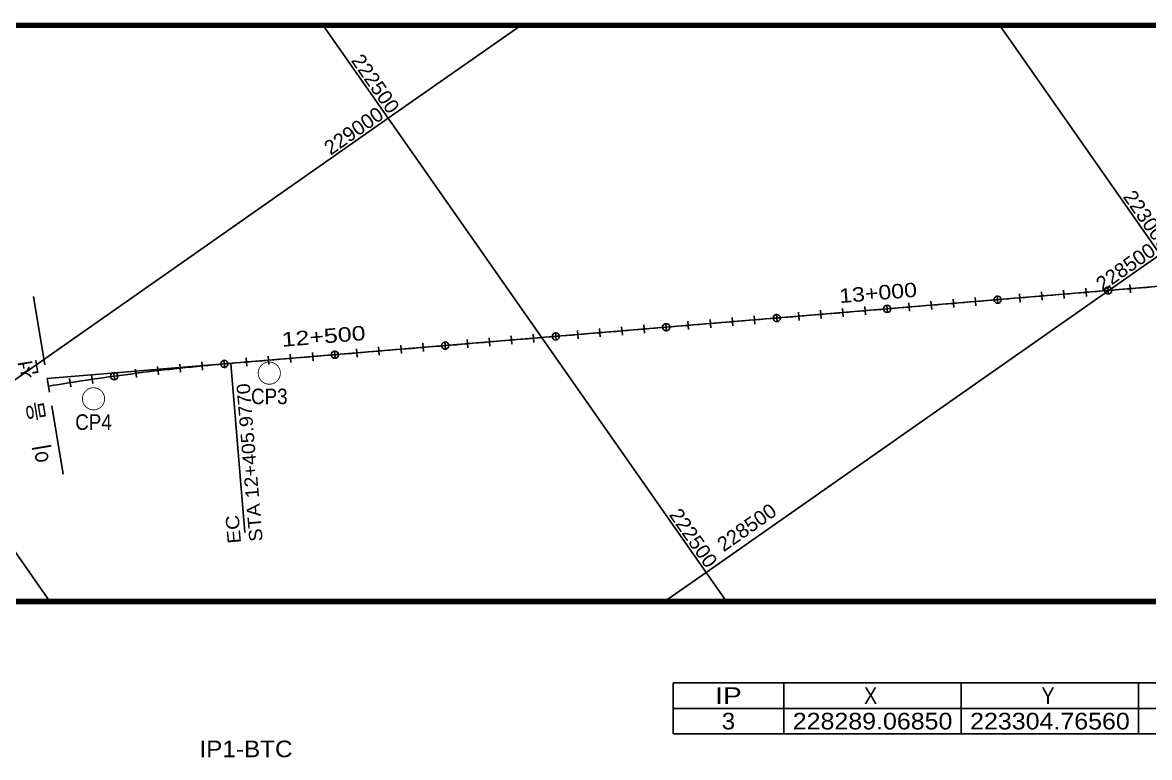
# Model space of a CAD drawing. Extents: x 225142 to 225983, y 224653 to 225247.
# Drawn here: x 225595 to 225798.3, y 224838.7 to 224971.3 of the extents above; entities that cross this region are included whole.
import ezdxf
from ezdxf.enums import TextEntityAlignment as Align

# ---------------------------------------------------------------- set-up
doc = ezdxf.new("R2010")
doc.units = 0
doc.header["$LTSCALE"] = 10
doc.header["$MEASUREMENT"] = 0
doc.linetypes.add('A-CENTR01', pattern=[2, 1.25, -0.25, 0.25, -0.25])
doc.layers.get('0').update_dxf_attribs({"linetype": 'CONTINUOUS'})
for name, color, linetype in [('CA-ALGN-CNTL', 2, 'CONTINUOUS'), ('CA-ALGN-IPLN', 1, 'CONTINUOUS'), ('CA-ALGN-STSM', 2, 'CONTINUOUS'), ('CA-ALGN-SUBL', 1, 'CONTINUOUS'), ('CA-ALGN-SUBT', 2, 'CONTINUOUS'), ('CA-ALGN-TEXT', 3, 'CONTINUOUS'), ('CA-LEAT', 3, 'CONTINUOUS'), ('CA-MACL', 7, 'A-CENTR01'), ('CA-MACT', 7, 'CONTINUOUS'), ('CA-TABL-LIN1', 4, 'CONTINUOUS'), ('CA-TABL-LIN2', 1, 'CONTINUOUS'), ('CA-TABL-TEX1', 6, 'CONTINUOUS'), ('CA-TABL-TEX2', 3, 'CONTINUOUS'), ('CV-GRID-BORD', 4, 'CONTINUOUS'), ('CV-GRID-LINE', 1, 'CONTINUOUS'), ('CV-GRID-TEXT', 4, 'CONTINUOUS'), ('CV-SURV-SYMB', 3, 'CONTINUOUS'), ('CV-SURV-TEXT', 3, 'CONTINUOUS')]:
    doc.layers.add(name, color=color, linetype=linetype)
doc.styles.add('GTXT', font='Dotum.ttf')
doc.styles.get("Standard").update_dxf_attribs({"font": 'Dotum.ttf'})

# ---------------------------------------------------------------- blocks, each defined once
blk = doc.blocks.new('CVSVCPM')
at = {"const_width": 0.15}
blk.add_lwpolyline([(0, 2, -1), (0, -2, -1), (0, 2)], format="xyb", dxfattribs=at)
at = {"style": 'GTXT', "flags": 1}
blk.add_attdef('NO', text='', height=2.5, dxfattribs=at).set_placement((0, 4.76), align=Align.MIDDLE)
blk = doc.blocks.new('CASTAMS')
blk.add_line((0, -1.5), (0, 1.5))
at = {"style": 'GTXT', "flags": 1}
for tag, p in [('STA_DST', (0, -3.62)), ('XSEC_DAT', (0, -6.85))]:
    blk.add_attdef(tag, text='', height=2.5, dxfattribs=at).set_placement(p, align=Align.MIDDLE)
blk = doc.blocks.new('CASTAMM')
blk.add_line((0, -1.5), (0, 1.5))
blk.add_circle((0, 0), 1.3)
at = {"style": 'GTXT', "flags": 1}
for tag, p in [('STA_DST', (0, -3.62)), ('XSEC_DAT', (0, -6.85))]:
    blk.add_attdef(tag, text='', height=2.5, dxfattribs=at).set_placement(p, align=Align.MIDDLE)

msp = doc.modelspace()

# ---------------------------------------------------------------- linework, layer by layer
at = {"layer": 'CA-ALGN-CNTL'}
msp.add_lwpolyline([(225599.65, 224905.68), (225600.64, 224905.84), (225601.63, 224906), (225602.61, 224906.16), (225603.6, 224906.32), (225604.59, 224906.47), (225605.58, 224906.62), (225606.57, 224906.77), (225607.55, 224906.92), (225608.54, 224907.06), (225609.53, 224907.2), (225610.52, 224907.34), (225611.52, 224907.48), (225612.51, 224907.61), (225613.5, 224907.74), (225614.49, 224907.87), (225615.48, 224908), (225616.47, 224908.12), (225617.47, 224908.25), (225618.46, 224908.37), (225619.45, 224908.48), (225620.45, 224908.6), (225621.44, 224908.71), (225622.43, 224908.82), (225623.43, 224908.92), (225624.42, 224909.03), (225625.42, 224909.13), (225626.41, 224909.23), (225627.41, 224909.33), (225628.4, 224909.42), (225629.4, 224909.51), (225630.39, 224909.6), (225631.39, 224909.69), (225632.39, 224909.77), (225632.58, 224909.79), (225633.38, 224909.86), (225634.38, 224909.94), (225635.38, 224910.02), (225636.37, 224910.1), (225637.37, 224910.19), (225638.37, 224910.27), (225639.36, 224910.35), (225640.36, 224910.44), (225641.36, 224910.52), (225642.35, 224910.6), (225643.35, 224910.68), (225644.35, 224910.77), (225645.34, 224910.85), (225646.34, 224910.93), (225647.34, 224911.01), (225648.33, 224911.1), (225649.33, 224911.18), (225650.33, 224911.26), (225651.32, 224911.35), (225652.32, 224911.43), (225653.31, 224911.51), (225654.31, 224911.59), (225655.31, 224911.68), (225656.3, 224911.76), (225657.3, 224911.84), (225658.3, 224911.92), (225659.29, 224912.01), (225660.29, 224912.09), (225661.29, 224912.17), (225662.28, 224912.26), (225663.28, 224912.34), (225664.28, 224912.42), (225665.27, 224912.5), (225666.27, 224912.59), (225667.27, 224912.67), (225668.26, 224912.75), (225669.26, 224912.83), (225670.26, 224912.92), (225671.25, 224913), (225672.25, 224913.08), (225673.25, 224913.16), (225674.24, 224913.25), (225675.24, 224913.33), (225676.24, 224913.41), (225677.23, 224913.5), (225678.23, 224913.58), (225679.23, 224913.66), (225680.22, 224913.74), (225681.22, 224913.83), (225682.22, 224913.91), (225683.21, 224913.99), (225684.21, 224914.07), (225685.21, 224914.16), (225686.2, 224914.24), (225687.2, 224914.32), (225688.19, 224914.41), (225689.19, 224914.49), (225690.19, 224914.57), (225691.18, 224914.65), (225692.18, 224914.74), (225693.18, 224914.82), (225694.17, 224914.9), (225695.17, 224914.98), (225696.17, 224915.07), (225697.16, 224915.15), (225698.16, 224915.23), (225699.16, 224915.32), (225700.15, 224915.4), (225701.15, 224915.48), (225701.55, 224915.51), (225702.15, 224915.56), (225703.14, 224915.65), (225704.14, 224915.73), (225705.14, 224915.81), (225706.13, 224915.89), (225707.13, 224915.98), (225708.13, 224916.06), (225709.12, 224916.14), (225710.12, 224916.23), (225711.12, 224916.31), (225712.11, 224916.39), (225713.11, 224916.47), (225714.11, 224916.56), (225715.1, 224916.64), (225716.1, 224916.72), (225717.1, 224916.8), (225717.69, 224916.85), (225718.09, 224916.89), (225719.09, 224916.97), (225720.09, 224917.05), (225721.08, 224917.14), (225722.08, 224917.22), (225723.07, 224917.3), (225724.07, 224917.38), (225725.07, 224917.47), (225726.06, 224917.55), (225727.06, 224917.63), (225728.06, 224917.71), (225729.05, 224917.8), (225730.05, 224917.88), (225731.05, 224917.96), (225732.04, 224918.05), (225733.04, 224918.13), (225734.04, 224918.21), (225735.03, 224918.29), (225736.03, 224918.38), (225737.03, 224918.46), (225738.02, 224918.54), (225739.02, 224918.62), (225740.02, 224918.71), (225741.01, 224918.79), (225742.01, 224918.87), (225743.01, 224918.95), (225744, 224919.04), (225745, 224919.12), (225746, 224919.2), (225746.99, 224919.29), (225747.99, 224919.37), (225748.99, 224919.45), (225749.98, 224919.53), (225750.98, 224919.62), (225751.98, 224919.7), (225752.97, 224919.78), (225753.97, 224919.86), (225754.97, 224919.95), (225755.96, 224920.03), (225756.96, 224920.11), (225757.96, 224920.2), (225758.95, 224920.28), (225759.95, 224920.36), (225760.94, 224920.44), (225761.94, 224920.53), (225762.94, 224920.61), (225763.93, 224920.69), (225764.93, 224920.77), (225765.93, 224920.86), (225766.92, 224920.94), (225767.92, 224921.02), (225768.92, 224921.11), (225769.91, 224921.19), (225770.91, 224921.27), (225771.91, 224921.35), (225772.9, 224921.44), (225773.9, 224921.52), (225774.9, 224921.6), (225775.89, 224921.68), (225776.89, 224921.77), (225777.89, 224921.85), (225778.88, 224921.93), (225779.88, 224922.02), (225780.88, 224922.1), (225781.87, 224922.18), (225782.87, 224922.26), (225783.87, 224922.35), (225784.86, 224922.43), (225785.86, 224922.51), (225786.86, 224922.59), (225787.85, 224922.68), (225788.85, 224922.76), (225789.85, 224922.84), (225790.84, 224922.93), (225791.84, 224923.01), (225792.84, 224923.09), (225793.83, 224923.17), (225794.83, 224923.26), (225795.82, 224923.34), (225796.82, 224923.42), (225797.82, 224923.5), (225798.81, 224923.59)], dxfattribs=at)
at = {"layer": 'CA-ALGN-IPLN'}
msp.add_line((225599.42, 224907.04), (225874.34, 224929.86), dxfattribs=at)
at = {"layer": 'CA-ALGN-SUBL', "linetype": 'Continuous'}
msp.add_line((225632.58, 224909.79), (225635.11, 224879.27), dxfattribs=at)
at = {"layer": 'CA-MACL'}
msp.add_line((225596.94, 224921.85), (225602.44, 224889), dxfattribs=at)
at = {"layer": 'CA-TABL-LIN1'}
for p, q in [((225712.35, 224842.97), (225712.35, 224852.17)), ((225712.35, 224852.17), (225880.35, 224852.17)), ((225732.35, 224852.17), (225732.35, 224842.97)), ((225712.35, 224847.57), (225880.35, 224847.57)), ((225712.35, 224842.97), (225880.35, 224842.97)), ((225880.35, 224842.97), (225712.35, 224842.97))]:
    msp.add_line(p, q, dxfattribs=at)
at = {"layer": 'CA-TABL-LIN2'}
for p, q in [((225764.35, 224852.17), (225764.35, 224842.97)), ((225796.35, 224852.17), (225796.35, 224842.97))]:
    msp.add_line(p, q, dxfattribs=at)
at = {"layer": 'CV-GRID-BORD', "const_width": 1}
msp.add_lwpolyline([(225574.85, 224866.83), (225930.93, 224866.83), (225930.93, 224970.75), (225574.85, 224970.75)], close=True, dxfattribs=at)
at = {"layer": 'CV-GRID-LINE', "linetype": 'Continuous'}
for p, q in [((225660.94, 224954.01), (225649.22, 224970.75)), ((225660.94, 224954.01), (225684.86, 224970.75)), ((225800.21, 224929.45), (225771.3, 224970.75)), ((225579.03, 224896.65), (225660.94, 224954.01)), ((225718.3, 224872.09), (225660.94, 224954.01)), ((225718.3, 224872.09), (225800.21, 224929.45)), ((225599.91, 224866.83), (225579.03, 224896.65)), ((225710.78, 224866.83), (225718.3, 224872.09)), ((225721.99, 224866.83), (225718.3, 224872.09))]:
    msp.add_line(p, q, dxfattribs=at)

# ---------------------------------------------------------------- block references
at = {"layer": 'CA-ALGN-STSM', "xscale": 0.5, "yscale": 0.5, "zscale": 0.5}
for name, p, rotation in [('CASTAMS', (225782.87, 224922.26), 4.744549820628131), ('CASTAMS', (225786.86, 224922.59), 4.74450170839785), ('CASTAMM', (225790.84, 224922.93), 4.744419223895502), ('CASTAMS', (225794.83, 224923.26), 4.744501707013038), ('CASTAMS', (225758.95, 224920.28), 4.744501707013038), ('CASTAMS', (225762.94, 224920.61), 4.744467336089332), ('CASTAMS', (225766.92, 224920.94), 4.74450170689817), ('CASTAMM', (225770.91, 224921.27), 4.74450170839785), ('CASTAMS', (225774.9, 224921.6), 4.744501709782663), ('CASTAMS', (225778.88, 224921.93), 4.744501707127826), ('CASTAMS', (225735.03, 224918.29), 4.744419221010929), ('CASTAMS', (225739.02, 224918.62), 4.744501707013038), ('CASTAMS', (225743.01, 224918.95), 4.744549823397834), ('CASTAMS', (225746.99, 224919.29), 4.744501705513118), ('CASTAMM', (225750.98, 224919.62), 4.744501707202008), ('CASTAMS', (225754.97, 224919.95), 4.744501708282822), ('CASTAMM', (225711.12, 224916.31), 4.744501707127826), ('CASTAMS', (225715.1, 224916.64), 4.744501707127826), ('CASTAMS', (225719.09, 224916.97), 4.744501707013038), ('CASTAMS', (225723.07, 224917.3), 4.744549822013022), ('CASTAMS', (225727.06, 224917.63), 4.744501707127826), ('CASTAMM', (225731.05, 224917.96), 4.744501707127826), ('CASTAMS', (225683.21, 224913.99), 4.744549823397834), ('CASTAMS', (225687.2, 224914.32), 4.74450170689817), ('CASTAMM', (225691.18, 224914.65), 4.744419223665686), ('CASTAMS', (225695.17, 224914.98), 4.744501707013038), ('CASTAMS', (225699.16, 224915.32), 4.744501705743094), ('CASTAMS', (225703.14, 224915.65), 4.744549821898074), ('CASTAMS', (225707.13, 224915.98), 4.744501708512798), ('CASTAMS', (225659.29, 224912.01), 4.744549823397834), ('CASTAMS', (225663.28, 224912.34), 4.744467337474143), ('CASTAMS', (225667.27, 224912.67), 4.744501705513118), ('CASTAMM', (225671.25, 224913), 4.744501708282822), ('CASTAMS', (225675.24, 224913.33), 4.74450170839785), ('CASTAMS', (225679.23, 224913.66), 4.744549822013022), ('CASTAMS', (225635.38, 224910.02), 4.744501707127826), ('CASTAMS', (225639.36, 224910.35), 4.744549824782727), ('CASTAMS', (225643.35, 224910.68), 4.744549822013022), ('CASTAMS', (225647.34, 224911.01), 4.744501708512798), ('CASTAMM', (225651.32, 224911.35), 4.744501707202008), ('CASTAMS', (225655.31, 224911.68), 4.74450170689817), ('CASTAMS', (225615.48, 224908), 7.207582021033182), ('CASTAMS', (225619.45, 224908.48), 6.634565772813136), ('CASTAMS', (225623.43, 224908.92), 6.061626342785456), ('CASTAMS', (225627.41, 224909.33), 5.488707756103386), ('CASTAMM', (225631.39, 224909.69), 4.915754028396505), ('CASTAMS', (225603.6, 224906.32), 8.926416849134533), ('CASTAMS', (225607.55, 224906.92), 8.353470234965572), ('CASTAMM', (225611.52, 224907.48), 7.780515062837389)]:
    msp.add_blockref(name, p, dxfattribs=dict(at, rotation=rotation))
at = {"layer": 'CV-SURV-SYMB'}
for p, rotation in [((225639.5, 224908.03), 180.0000040433352), ((225639.5, 224908.03), 90.00000404291839), ((225607.79, 224903.4), 180.0000040425014), ((225607.79, 224903.4), 90.00000404208463)]:
    msp.add_blockref('CVSVCPM', p, dxfattribs=dict(at, rotation=rotation))

# ---------------------------------------------------------------- texts
at = {"layer": 'CA-ALGN-SUBT'}
for s, width, p, p2 in [('  STA 12+405.9770', 1.008993, (225638.48, 224875.77), (225635.95, 224906.27)), ('  EC', 1.070184, (225634.58, 224875.34), (225633.98, 224882.52))]:
    msp.add_text(s, height=2.4, rotation=94.7445, dxfattribs=dict(at, width=width)).set_placement(p, p2, align=Align.FIT)
at = {"layer": 'CA-ALGN-TEXT'}
for s, width, p, p2 in [('   13+000', 1.079824, (225738.96, 224920.36), (225756.45, 224921.81)), ('     12+500', 1.149168, (225635.59, 224912.25), (225656.96, 224914.02))]:
    msp.add_text(s, height=2.6, rotation=4.7445, dxfattribs=dict(at, width=width)).set_placement(p, p2, align=Align.FIT)
at = {"layer": 'CA-LEAT', "width": 0.993548}
msp.add_text('IP1-BTC', height=3, rotation=0, dxfattribs=at).set_placement((225626.9, 224838.76), (225643.7, 224838.76), align=Align.FIT)
at = {"layer": 'CA-MACT'}
msp.add_text('이    음    선', height=2.85, rotation=99.4691, dxfattribs=at).set_placement((225600.33, 224892.01))
at = {"layer": 'CA-TABL-TEX1'}
for s, width, p, p2 in [('IP', 1.278959, (225719.95, 224848.37), (225724.75, 224848.37)), ('X', 0.954045, (225746.8, 224848.37), (225749.2, 224848.37)), ('Y', 0.957143, (225778.8, 224848.37), (225781.2, 224848.37)), ('3', 0.987605, (225721.15, 224843.77), (225723.55, 224843.77))]:
    msp.add_text(s, height=3, rotation=0, dxfattribs=dict(at, width=width)).set_placement(p, p2, align=Align.FIT)
at = {"layer": 'CA-TABL-TEX2', "width": 1.017868}
for s, p, p2 in [('228289.06850', (225733.95, 224843.77), (225762.75, 224843.77)), ('223304.76560', (225765.95, 224843.77), (225794.75, 224843.77))]:
    msp.add_text(s, height=3, rotation=0, dxfattribs=at).set_placement(p, p2, align=Align.FIT)
at = {"layer": 'CV-GRID-TEXT', "width": 0.94962}
for s, rotation, p, p2 in [('222500', 305, (225654.16, 224964.4), (225661.04, 224954.57)), ('229000', 35, (225650.56, 224947.22), (225660.39, 224954.11)), ('223000', 305, (225793.43, 224939.84), (225800.31, 224930.01)), ('228500', 35, (225789.83, 224922.67), (225799.66, 224929.55)), ('228500', 35, (225721.47, 224875.71), (225731.3, 224882.59)), ('222500', 305, (225711.52, 224882.48), (225718.4, 224872.65))]:
    msp.add_text(s, height=2.6, rotation=rotation, dxfattribs=at).set_placement(p, p2, align=Align.FIT)
at = {"layer": 'CV-SURV-TEXT', "width": 0.871658}
for s, p, p2 in [('CP3', (225636.2, 224902.43), (225642.8, 224902.43)), ('CP4', (225604.49, 224897.8), (225611.09, 224897.8))]:
    msp.add_text(s, height=2.8, rotation=0, dxfattribs=at).set_placement(p, p2, align=Align.FIT)

doc.saveas('drawing.dxf')
